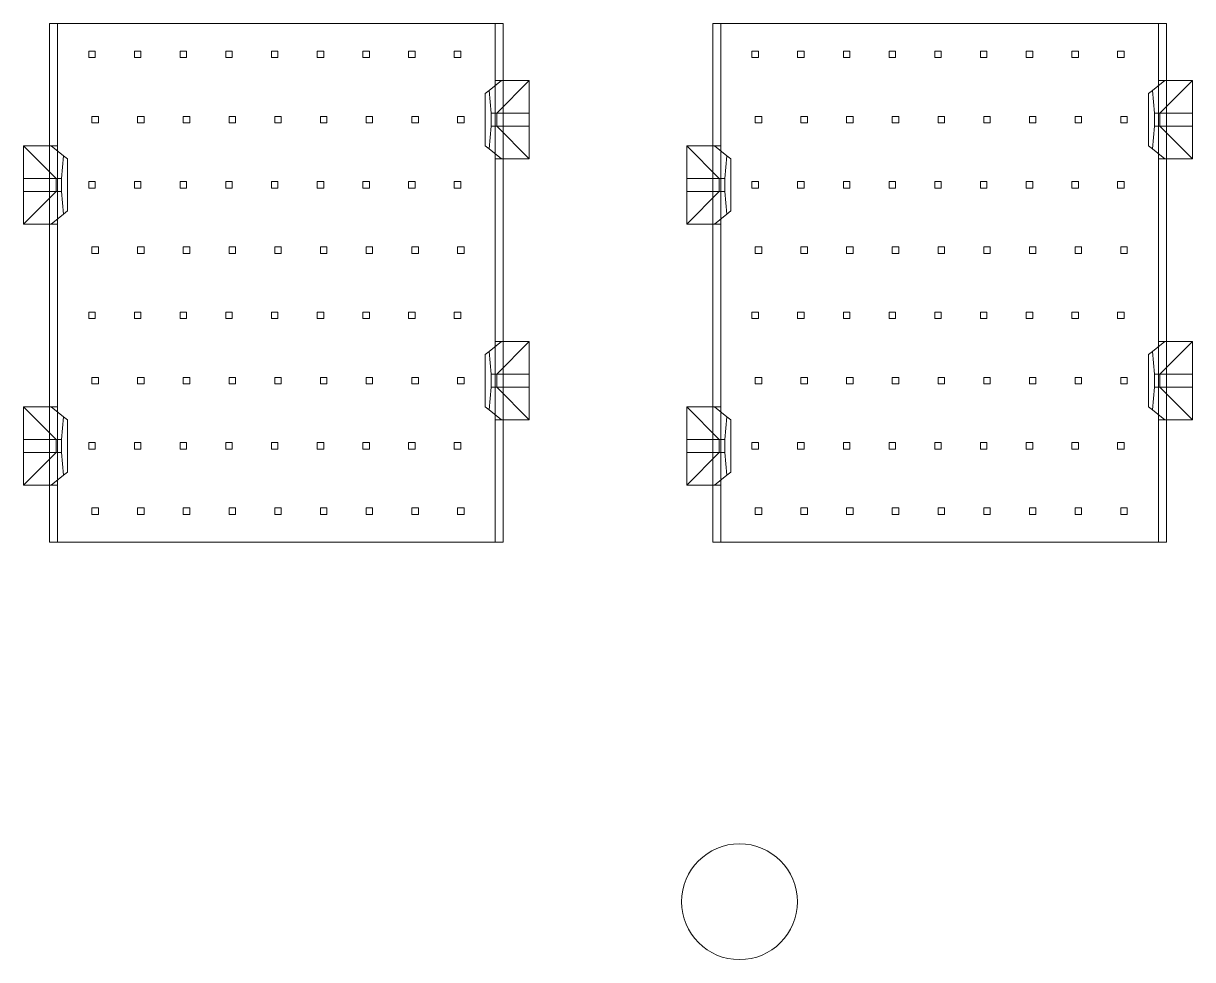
# Model space of a CAD drawing. Header units: millimetres. Extents: x -84 to 500, y -79 to 331.
# Drawn here: x 319.69 to 355.51, y 144.58 to 173.27 of the extents above; entities that cross this region are included whole.
import ezdxf
from ezdxf.lldxf.tags import DXFTag

# ---------------------------------------------------------------- set-up
doc = ezdxf.new("R2010")
doc.units = ezdxf.units.MM
tags = doc.linetypes.add('HIDDEN', pattern=[1.905, 1.27, -0.635]).pattern_tags.tags
tags[6:7] = [DXFTag(74, 4), DXFTag(75, 0), DXFTag(340, '0'), DXFTag(46, 1.0), DXFTag(50, 0.0), DXFTag(44, 0.0), DXFTag(45, 0.0)]
tags[4:5] = [DXFTag(74, 4), DXFTag(75, 0), DXFTag(340, '0'), DXFTag(46, 1.0), DXFTag(50, 0.0), DXFTag(44, 0.0), DXFTag(45, 0.0)]

msp = doc.modelspace()

# ---------------------------------------------------------------- linework, layer by layer
at = {"color": 7, "linetype": 'Continuous', "lineweight": 15}
for p, q in [((320.49, 173.27), (320.49, 169.52)), ((320.74, 173.27), (320.49, 173.27)), ((320.74, 173.27), (320.74, 169.52)), ((334.14, 173.27), (320.74, 173.27)), ((334.14, 171.52), (334.14, 173.27)), ((334.39, 173.27), (334.14, 173.27)), ((334.39, 173.27), (334.39, 171.52)), ((340.81, 173.27), (340.81, 169.52)), ((341.06, 173.27), (340.81, 173.27)), ((341.06, 173.27), (341.06, 169.52)), ((354.46, 173.27), (341.06, 173.27)), ((354.46, 171.52), (354.46, 173.27)), ((354.71, 173.27), (354.46, 173.27)), ((354.71, 173.27), (354.71, 171.52)), ((334.34, 171.52), (333.959, 171.215)), ((334.14, 171.52), (334.34, 171.52)), ((335.19, 171.52), (334.19, 170.52)), ((334.34, 171.52), (335.19, 171.52)), ((335.19, 171.52), (335.19, 170.52)), ((354.66, 171.52), (354.279, 171.215)), ((354.46, 171.52), (354.66, 171.52)), ((355.51, 171.52), (354.51, 170.52)), ((354.66, 171.52), (355.51, 171.52)), ((355.51, 171.52), (355.51, 170.52)), ((333.84, 171.12), (333.959, 171.215)), ((333.84, 169.52), (333.84, 171.12)), ((333.959, 171.215), (334.02, 170.52)), ((354.16, 171.12), (354.279, 171.215)), ((354.16, 169.52), (354.16, 171.12)), ((354.279, 171.215), (354.34, 170.52)), ((334.02, 170.52), (334.02, 170.12)), ((334.19, 170.52), (334.02, 170.52)), ((334.19, 170.12), (334.19, 170.52)), ((335.19, 170.52), (334.19, 170.52)), ((335.19, 170.52), (335.19, 170.12)), ((354.34, 170.52), (354.34, 170.12)), ((354.51, 170.52), (354.34, 170.52)), ((354.51, 170.12), (354.51, 170.52)), ((355.51, 170.52), (354.51, 170.52)), ((355.51, 170.52), (355.51, 170.12)), ((334.02, 170.12), (333.959, 169.425)), ((334.02, 170.12), (334.19, 170.12)), ((334.19, 170.12), (335.19, 169.12)), ((334.19, 170.12), (335.19, 170.12)), ((335.19, 170.12), (335.19, 169.12)), ((354.34, 170.12), (354.279, 169.425)), ((354.34, 170.12), (354.51, 170.12)), ((354.51, 170.12), (355.51, 169.12)), ((354.51, 170.12), (355.51, 170.12)), ((355.51, 170.12), (355.51, 169.12)), ((320.69, 168.52), (319.69, 169.52)), ((319.69, 168.52), (319.69, 169.52)), ((319.69, 169.52), (320.54, 169.52)), ((320.921, 169.215), (320.54, 169.52)), ((320.54, 169.52), (320.74, 169.52)), ((333.959, 169.425), (333.84, 169.52)), ((341.01, 168.52), (340.01, 169.52)), ((340.01, 168.52), (340.01, 169.52)), ((340.01, 169.52), (340.86, 169.52)), ((341.241, 169.215), (340.86, 169.52)), ((340.86, 169.52), (341.06, 169.52)), ((354.279, 169.425), (354.16, 169.52)), ((320.86, 168.52), (320.921, 169.215)), ((320.921, 169.215), (321.04, 169.12)), ((321.04, 169.12), (321.04, 167.52)), ((333.959, 169.425), (334.34, 169.12)), ((334.14, 163.52), (334.14, 169.12)), ((334.34, 169.12), (334.14, 169.12)), ((335.19, 169.12), (334.34, 169.12)), ((334.39, 169.12), (334.39, 163.52)), ((341.18, 168.52), (341.241, 169.215)), ((341.241, 169.215), (341.36, 169.12)), ((341.36, 169.12), (341.36, 167.52)), ((354.279, 169.425), (354.66, 169.12)), ((354.46, 163.52), (354.46, 169.12)), ((354.66, 169.12), (354.46, 169.12)), ((355.51, 169.12), (354.66, 169.12)), ((354.71, 169.12), (354.71, 163.52)), ((319.69, 168.12), (319.69, 168.52)), ((320.69, 168.52), (319.69, 168.52)), ((320.69, 168.52), (320.69, 168.12)), ((320.86, 168.52), (320.69, 168.52)), ((320.86, 168.12), (320.86, 168.52)), ((340.01, 168.12), (340.01, 168.52)), ((341.01, 168.52), (340.01, 168.52)), ((341.01, 168.52), (341.01, 168.12)), ((341.18, 168.52), (341.01, 168.52)), ((341.18, 168.12), (341.18, 168.52)), ((319.69, 167.12), (319.69, 168.12)), ((319.69, 167.12), (320.69, 168.12)), ((319.69, 168.12), (320.69, 168.12)), ((320.69, 168.12), (320.86, 168.12)), ((320.921, 167.425), (320.86, 168.12)), ((340.01, 168.12), (341.01, 168.12)), ((340.01, 167.12), (340.01, 168.12)), ((340.01, 167.12), (341.01, 168.12)), ((341.01, 168.12), (341.18, 168.12)), ((341.241, 167.425), (341.18, 168.12)), ((320.921, 167.425), (320.54, 167.12)), ((321.04, 167.52), (320.921, 167.425)), ((341.241, 167.425), (340.86, 167.12)), ((341.36, 167.52), (341.241, 167.425)), ((320.54, 167.12), (319.69, 167.12)), ((320.49, 161.52), (320.49, 167.12)), ((320.74, 167.12), (320.54, 167.12)), ((320.74, 167.12), (320.74, 161.52)), ((340.86, 167.12), (340.01, 167.12)), ((340.81, 161.52), (340.81, 167.12)), ((341.06, 167.12), (340.86, 167.12)), ((341.06, 167.12), (341.06, 161.52)), ((334.34, 163.52), (333.959, 163.215)), ((334.14, 163.52), (334.34, 163.52)), ((335.19, 163.52), (334.19, 162.52)), ((334.34, 163.52), (335.19, 163.52)), ((335.19, 163.52), (335.19, 162.52)), ((354.66, 163.52), (354.279, 163.215)), ((354.46, 163.52), (354.66, 163.52)), ((355.51, 163.52), (354.51, 162.52)), ((354.66, 163.52), (355.51, 163.52)), ((355.51, 163.52), (355.51, 162.52)), ((333.84, 163.12), (333.959, 163.215)), ((333.84, 161.52), (333.84, 163.12)), ((333.959, 163.215), (334.02, 162.52)), ((354.16, 163.12), (354.279, 163.215)), ((354.16, 161.52), (354.16, 163.12)), ((354.279, 163.215), (354.34, 162.52)), ((334.02, 162.52), (334.02, 162.12)), ((334.19, 162.52), (334.02, 162.52)), ((334.19, 162.12), (334.19, 162.52)), ((335.19, 162.52), (334.19, 162.52)), ((335.19, 162.52), (335.19, 162.12)), ((354.34, 162.52), (354.34, 162.12)), ((354.51, 162.52), (354.34, 162.52)), ((354.51, 162.12), (354.51, 162.52)), ((355.51, 162.52), (354.51, 162.52)), ((355.51, 162.52), (355.51, 162.12)), ((334.02, 162.12), (333.959, 161.425)), ((334.02, 162.12), (334.19, 162.12)), ((334.19, 162.12), (335.19, 162.12)), ((334.19, 162.12), (335.19, 161.12)), ((335.19, 162.12), (335.19, 161.12)), ((354.34, 162.12), (354.279, 161.425)), ((354.34, 162.12), (354.51, 162.12)), ((354.51, 162.12), (355.51, 162.12)), ((354.51, 162.12), (355.51, 161.12)), ((355.51, 162.12), (355.51, 161.12)), ((320.69, 160.52), (319.69, 161.52)), ((319.69, 160.52), (319.69, 161.52)), ((319.69, 161.52), (320.54, 161.52)), ((320.54, 161.52), (320.921, 161.215)), ((320.54, 161.52), (320.74, 161.52)), ((320.86, 160.52), (320.921, 161.215)), ((320.921, 161.215), (321.04, 161.12)), ((333.959, 161.425), (333.84, 161.52)), ((334.34, 161.12), (333.959, 161.425)), ((340.01, 161.52), (340.86, 161.52)), ((341.01, 160.52), (340.01, 161.52)), ((340.01, 160.52), (340.01, 161.52)), ((340.86, 161.52), (341.241, 161.215)), ((340.86, 161.52), (341.06, 161.52)), ((341.18, 160.52), (341.241, 161.215)), ((341.241, 161.215), (341.36, 161.12)), ((354.279, 161.425), (354.16, 161.52)), ((354.66, 161.12), (354.279, 161.425)), ((321.04, 161.12), (321.04, 159.52)), ((334.14, 157.37), (334.14, 161.12)), ((334.34, 161.12), (334.14, 161.12)), ((335.19, 161.12), (334.34, 161.12)), ((334.39, 161.12), (334.39, 157.37)), ((341.36, 161.12), (341.36, 159.52)), ((354.46, 157.37), (354.46, 161.12)), ((354.66, 161.12), (354.46, 161.12)), ((355.51, 161.12), (354.66, 161.12)), ((354.71, 161.12), (354.71, 157.37)), ((319.69, 160.12), (319.69, 160.52)), ((320.69, 160.52), (319.69, 160.52)), ((320.86, 160.52), (320.69, 160.52)), ((320.69, 160.52), (320.69, 160.12)), ((320.86, 160.12), (320.86, 160.52)), ((340.01, 160.12), (340.01, 160.52)), ((341.01, 160.52), (340.01, 160.52)), ((341.18, 160.52), (341.01, 160.52)), ((341.01, 160.52), (341.01, 160.12)), ((341.18, 160.12), (341.18, 160.52)), ((319.69, 159.12), (320.69, 160.12)), ((319.69, 159.12), (319.69, 160.12)), ((319.69, 160.12), (320.69, 160.12)), ((320.69, 160.12), (320.86, 160.12)), ((320.921, 159.425), (320.86, 160.12)), ((340.01, 159.12), (341.01, 160.12)), ((340.01, 160.12), (341.01, 160.12)), ((340.01, 159.12), (340.01, 160.12)), ((341.01, 160.12), (341.18, 160.12)), ((341.241, 159.425), (341.18, 160.12)), ((320.54, 159.12), (320.921, 159.425)), ((321.04, 159.52), (320.921, 159.425)), ((340.86, 159.12), (341.241, 159.425)), ((341.36, 159.52), (341.241, 159.425)), ((320.54, 159.12), (319.69, 159.12)), ((320.49, 157.37), (320.49, 159.12)), ((320.74, 159.12), (320.54, 159.12)), ((320.74, 159.12), (320.74, 157.37)), ((340.86, 159.12), (340.01, 159.12)), ((340.81, 157.37), (340.81, 159.12)), ((341.06, 159.12), (340.86, 159.12)), ((341.06, 159.12), (341.06, 157.37)), ((320.49, 157.37), (320.74, 157.37)), ((320.74, 157.37), (334.14, 157.37)), ((334.39, 157.37), (334.14, 157.37)), ((340.81, 157.37), (341.06, 157.37)), ((341.06, 157.37), (354.46, 157.37)), ((354.71, 157.37), (354.46, 157.37))]:
    msp.add_line(p, q, dxfattribs=at)
at = {"color": 7, "linetype": 'HIDDEN', "lineweight": 0}
for p, q in [((321.69, 172.42), (321.69, 172.22)), ((321.69, 172.42), (321.89, 172.42)), ((321.89, 172.42), (321.89, 172.22)), ((323.09, 172.42), (323.09, 172.22)), ((323.09, 172.42), (323.29, 172.42)), ((323.29, 172.42), (323.29, 172.22)), ((324.49, 172.42), (324.49, 172.22)), ((324.49, 172.42), (324.69, 172.42)), ((324.69, 172.42), (324.69, 172.22)), ((325.89, 172.42), (325.89, 172.22)), ((325.89, 172.42), (326.09, 172.42)), ((326.09, 172.42), (326.09, 172.22)), ((327.29, 172.42), (327.29, 172.22)), ((327.29, 172.42), (327.49, 172.42)), ((327.49, 172.42), (327.49, 172.22)), ((328.69, 172.42), (328.69, 172.22)), ((328.69, 172.42), (328.89, 172.42)), ((328.89, 172.42), (328.89, 172.22)), ((330.09, 172.42), (330.09, 172.22)), ((330.09, 172.42), (330.29, 172.42)), ((330.29, 172.42), (330.29, 172.22)), ((331.49, 172.42), (331.49, 172.22)), ((331.49, 172.42), (331.69, 172.42)), ((331.69, 172.42), (331.69, 172.22)), ((332.89, 172.42), (332.89, 172.22)), ((332.89, 172.42), (333.09, 172.42)), ((333.09, 172.42), (333.09, 172.22)), ((342.01, 172.42), (342.21, 172.42)), ((342.01, 172.42), (342.01, 172.22)), ((342.21, 172.42), (342.21, 172.22)), ((343.41, 172.42), (343.41, 172.22)), ((343.41, 172.42), (343.61, 172.42)), ((343.61, 172.42), (343.61, 172.22)), ((344.81, 172.42), (345.01, 172.42)), ((344.81, 172.42), (344.81, 172.22)), ((345.01, 172.42), (345.01, 172.22)), ((346.21, 172.42), (346.41, 172.42)), ((346.21, 172.42), (346.21, 172.22)), ((346.41, 172.42), (346.41, 172.22)), ((347.61, 172.42), (347.61, 172.22)), ((347.61, 172.42), (347.81, 172.42)), ((347.81, 172.42), (347.81, 172.22)), ((349.01, 172.42), (349.01, 172.22)), ((349.01, 172.42), (349.21, 172.42)), ((349.21, 172.42), (349.21, 172.22)), ((350.41, 172.42), (350.61, 172.42)), ((350.41, 172.42), (350.41, 172.22)), ((350.61, 172.42), (350.61, 172.22)), ((351.81, 172.42), (351.81, 172.22)), ((351.81, 172.42), (352.01, 172.42)), ((352.01, 172.42), (352.01, 172.22)), ((353.21, 172.42), (353.21, 172.22)), ((353.21, 172.42), (353.41, 172.42)), ((353.41, 172.42), (353.41, 172.22)), ((321.89, 172.22), (321.69, 172.22)), ((323.29, 172.22), (323.09, 172.22)), ((324.69, 172.22), (324.49, 172.22)), ((326.09, 172.22), (325.89, 172.22)), ((327.49, 172.22), (327.29, 172.22)), ((328.89, 172.22), (328.69, 172.22)), ((330.29, 172.22), (330.09, 172.22)), ((331.69, 172.22), (331.49, 172.22)), ((333.09, 172.22), (332.89, 172.22)), ((342.21, 172.22), (342.01, 172.22)), ((343.61, 172.22), (343.41, 172.22)), ((345.01, 172.22), (344.81, 172.22)), ((346.41, 172.22), (346.21, 172.22)), ((347.81, 172.22), (347.61, 172.22)), ((349.21, 172.22), (349.01, 172.22)), ((350.61, 172.22), (350.41, 172.22)), ((352.01, 172.22), (351.81, 172.22)), ((353.41, 172.22), (353.21, 172.22)), ((334.14, 169.12), (334.14, 171.52)), ((334.39, 171.52), (334.39, 169.12)), ((354.46, 169.12), (354.46, 171.52)), ((354.71, 171.52), (354.71, 169.12)), ((321.79, 170.42), (321.99, 170.42)), ((321.79, 170.22), (321.79, 170.42)), ((321.79, 170.22), (321.99, 170.22)), ((321.99, 170.42), (321.99, 170.22)), ((323.19, 170.22), (323.19, 170.42)), ((323.19, 170.42), (323.39, 170.42)), ((323.19, 170.22), (323.39, 170.22)), ((323.39, 170.42), (323.39, 170.22)), ((324.59, 170.22), (324.59, 170.42)), ((324.59, 170.42), (324.79, 170.42)), ((324.59, 170.22), (324.79, 170.22)), ((324.79, 170.42), (324.79, 170.22)), ((325.99, 170.22), (325.99, 170.42)), ((325.99, 170.42), (326.19, 170.42)), ((325.99, 170.22), (326.19, 170.22)), ((326.19, 170.42), (326.19, 170.22)), ((327.39, 170.22), (327.39, 170.42)), ((327.39, 170.42), (327.59, 170.42)), ((327.39, 170.22), (327.59, 170.22)), ((327.59, 170.42), (327.59, 170.22)), ((328.79, 170.22), (328.79, 170.42)), ((328.79, 170.42), (328.99, 170.42)), ((328.79, 170.22), (328.99, 170.22)), ((328.99, 170.42), (328.99, 170.22)), ((330.19, 170.42), (330.39, 170.42)), ((330.19, 170.22), (330.19, 170.42)), ((330.19, 170.22), (330.39, 170.22)), ((330.39, 170.42), (330.39, 170.22)), ((331.59, 170.42), (331.79, 170.42)), ((331.59, 170.22), (331.59, 170.42)), ((331.59, 170.22), (331.79, 170.22)), ((331.79, 170.42), (331.79, 170.22)), ((332.99, 170.42), (333.19, 170.42)), ((332.99, 170.22), (332.99, 170.42)), ((332.99, 170.22), (333.19, 170.22)), ((333.19, 170.42), (333.19, 170.22)), ((342.11, 170.22), (342.11, 170.42)), ((342.11, 170.42), (342.31, 170.42)), ((342.11, 170.22), (342.31, 170.22)), ((342.31, 170.42), (342.31, 170.22)), ((343.51, 170.42), (343.71, 170.42)), ((343.51, 170.22), (343.51, 170.42)), ((343.51, 170.22), (343.71, 170.22)), ((343.71, 170.42), (343.71, 170.22)), ((344.91, 170.22), (344.91, 170.42)), ((344.91, 170.42), (345.11, 170.42)), ((344.91, 170.22), (345.11, 170.22)), ((345.11, 170.42), (345.11, 170.22)), ((346.31, 170.42), (346.51, 170.42)), ((346.31, 170.22), (346.31, 170.42)), ((346.31, 170.22), (346.51, 170.22)), ((346.51, 170.42), (346.51, 170.22)), ((347.71, 170.22), (347.71, 170.42)), ((347.71, 170.42), (347.91, 170.42)), ((347.71, 170.22), (347.91, 170.22)), ((347.91, 170.42), (347.91, 170.22)), ((349.11, 170.22), (349.11, 170.42)), ((349.11, 170.42), (349.31, 170.42)), ((349.11, 170.22), (349.31, 170.22)), ((349.31, 170.42), (349.31, 170.22)), ((350.51, 170.42), (350.71, 170.42)), ((350.51, 170.22), (350.51, 170.42)), ((350.51, 170.22), (350.71, 170.22)), ((350.71, 170.42), (350.71, 170.22)), ((351.91, 170.22), (351.91, 170.42)), ((351.91, 170.42), (352.11, 170.42)), ((351.91, 170.22), (352.11, 170.22)), ((352.11, 170.42), (352.11, 170.22)), ((353.31, 170.42), (353.51, 170.42)), ((353.31, 170.22), (353.31, 170.42)), ((353.31, 170.22), (353.51, 170.22)), ((353.51, 170.42), (353.51, 170.22)), ((320.49, 167.12), (320.49, 169.52)), ((320.74, 167.12), (320.74, 169.52)), ((340.81, 167.12), (340.81, 169.52)), ((341.06, 167.12), (341.06, 169.52)), ((321.69, 168.42), (321.89, 168.42)), ((321.69, 168.42), (321.69, 168.22)), ((321.89, 168.42), (321.89, 168.22)), ((323.09, 168.42), (323.09, 168.22)), ((323.09, 168.42), (323.29, 168.42)), ((323.29, 168.42), (323.29, 168.22)), ((324.49, 168.42), (324.49, 168.22)), ((324.49, 168.42), (324.69, 168.42)), ((324.69, 168.42), (324.69, 168.22)), ((325.89, 168.42), (325.89, 168.22)), ((325.89, 168.42), (326.09, 168.42)), ((326.09, 168.42), (326.09, 168.22)), ((327.29, 168.42), (327.49, 168.42)), ((327.29, 168.42), (327.29, 168.22)), ((327.49, 168.42), (327.49, 168.22)), ((328.69, 168.42), (328.69, 168.22)), ((328.69, 168.42), (328.89, 168.42)), ((328.89, 168.42), (328.89, 168.22)), ((330.09, 168.42), (330.09, 168.22)), ((330.09, 168.42), (330.29, 168.42)), ((330.29, 168.42), (330.29, 168.22)), ((331.49, 168.42), (331.49, 168.22)), ((331.49, 168.42), (331.69, 168.42)), ((331.69, 168.42), (331.69, 168.22)), ((332.89, 168.42), (332.89, 168.22)), ((332.89, 168.42), (333.09, 168.42)), ((333.09, 168.42), (333.09, 168.22)), ((342.01, 168.42), (342.21, 168.42)), ((342.01, 168.42), (342.01, 168.22)), ((342.21, 168.42), (342.21, 168.22)), ((343.41, 168.42), (343.41, 168.22)), ((343.41, 168.42), (343.61, 168.42)), ((343.61, 168.42), (343.61, 168.22)), ((344.81, 168.42), (344.81, 168.22)), ((344.81, 168.42), (345.01, 168.42)), ((345.01, 168.42), (345.01, 168.22)), ((346.21, 168.42), (346.21, 168.22)), ((346.21, 168.42), (346.41, 168.42)), ((346.41, 168.42), (346.41, 168.22)), ((347.61, 168.42), (347.61, 168.22)), ((347.61, 168.42), (347.81, 168.42)), ((347.81, 168.42), (347.81, 168.22)), ((349.01, 168.42), (349.01, 168.22)), ((349.01, 168.42), (349.21, 168.42)), ((349.21, 168.42), (349.21, 168.22)), ((350.41, 168.42), (350.41, 168.22)), ((350.41, 168.42), (350.61, 168.42)), ((350.61, 168.42), (350.61, 168.22)), ((351.81, 168.42), (351.81, 168.22)), ((351.81, 168.42), (352.01, 168.42)), ((352.01, 168.42), (352.01, 168.22)), ((353.21, 168.42), (353.21, 168.22)), ((353.21, 168.42), (353.41, 168.42)), ((353.41, 168.42), (353.41, 168.22)), ((321.89, 168.22), (321.69, 168.22)), ((323.29, 168.22), (323.09, 168.22)), ((324.69, 168.22), (324.49, 168.22)), ((326.09, 168.22), (325.89, 168.22)), ((327.49, 168.22), (327.29, 168.22)), ((328.89, 168.22), (328.69, 168.22)), ((330.29, 168.22), (330.09, 168.22)), ((331.69, 168.22), (331.49, 168.22)), ((333.09, 168.22), (332.89, 168.22)), ((342.21, 168.22), (342.01, 168.22)), ((343.61, 168.22), (343.41, 168.22)), ((345.01, 168.22), (344.81, 168.22)), ((346.41, 168.22), (346.21, 168.22)), ((347.81, 168.22), (347.61, 168.22)), ((349.21, 168.22), (349.01, 168.22)), ((350.61, 168.22), (350.41, 168.22)), ((352.01, 168.22), (351.81, 168.22)), ((353.41, 168.22), (353.21, 168.22)), ((321.79, 166.22), (321.79, 166.42)), ((321.79, 166.42), (321.99, 166.42)), ((321.79, 166.22), (321.99, 166.22)), ((321.99, 166.42), (321.99, 166.22)), ((323.19, 166.22), (323.19, 166.42)), ((323.19, 166.42), (323.39, 166.42)), ((323.19, 166.22), (323.39, 166.22)), ((323.39, 166.42), (323.39, 166.22)), ((324.59, 166.42), (324.79, 166.42)), ((324.59, 166.22), (324.59, 166.42)), ((324.59, 166.22), (324.79, 166.22)), ((324.79, 166.42), (324.79, 166.22)), ((325.99, 166.42), (326.19, 166.42)), ((325.99, 166.22), (325.99, 166.42)), ((325.99, 166.22), (326.19, 166.22)), ((326.19, 166.42), (326.19, 166.22)), ((327.39, 166.42), (327.59, 166.42)), ((327.39, 166.22), (327.39, 166.42)), ((327.39, 166.22), (327.59, 166.22)), ((327.59, 166.42), (327.59, 166.22)), ((328.79, 166.22), (328.79, 166.42)), ((328.79, 166.42), (328.99, 166.42)), ((328.79, 166.22), (328.99, 166.22)), ((328.99, 166.42), (328.99, 166.22)), ((330.19, 166.22), (330.19, 166.42)), ((330.19, 166.42), (330.39, 166.42)), ((330.19, 166.22), (330.39, 166.22)), ((330.39, 166.42), (330.39, 166.22)), ((331.59, 166.22), (331.59, 166.42)), ((331.59, 166.42), (331.79, 166.42)), ((331.59, 166.22), (331.79, 166.22)), ((331.79, 166.42), (331.79, 166.22)), ((332.99, 166.22), (332.99, 166.42)), ((332.99, 166.42), (333.19, 166.42)), ((332.99, 166.22), (333.19, 166.22)), ((333.19, 166.42), (333.19, 166.22)), ((342.11, 166.42), (342.31, 166.42)), ((342.11, 166.22), (342.11, 166.42)), ((342.11, 166.22), (342.31, 166.22)), ((342.31, 166.42), (342.31, 166.22)), ((343.51, 166.22), (343.51, 166.42)), ((343.51, 166.42), (343.71, 166.42)), ((343.51, 166.22), (343.71, 166.22)), ((343.71, 166.42), (343.71, 166.22)), ((344.91, 166.42), (345.11, 166.42)), ((344.91, 166.22), (344.91, 166.42)), ((344.91, 166.22), (345.11, 166.22)), ((345.11, 166.42), (345.11, 166.22)), ((346.31, 166.22), (346.31, 166.42)), ((346.31, 166.42), (346.51, 166.42)), ((346.31, 166.22), (346.51, 166.22)), ((346.51, 166.42), (346.51, 166.22)), ((347.71, 166.22), (347.71, 166.42)), ((347.71, 166.42), (347.91, 166.42)), ((347.71, 166.22), (347.91, 166.22)), ((347.91, 166.42), (347.91, 166.22)), ((349.11, 166.22), (349.11, 166.42)), ((349.11, 166.42), (349.31, 166.42)), ((349.11, 166.22), (349.31, 166.22)), ((349.31, 166.42), (349.31, 166.22)), ((350.51, 166.22), (350.51, 166.42)), ((350.51, 166.42), (350.71, 166.42)), ((350.51, 166.22), (350.71, 166.22)), ((350.71, 166.42), (350.71, 166.22)), ((351.91, 166.22), (351.91, 166.42)), ((351.91, 166.42), (352.11, 166.42)), ((351.91, 166.22), (352.11, 166.22)), ((352.11, 166.42), (352.11, 166.22)), ((353.31, 166.22), (353.31, 166.42)), ((353.31, 166.42), (353.51, 166.42)), ((353.31, 166.22), (353.51, 166.22)), ((353.51, 166.42), (353.51, 166.22)), ((321.69, 164.42), (321.69, 164.22)), ((321.69, 164.42), (321.89, 164.42)), ((321.89, 164.42), (321.89, 164.22)), ((323.09, 164.42), (323.09, 164.22)), ((323.09, 164.42), (323.29, 164.42)), ((323.29, 164.42), (323.29, 164.22)), ((324.49, 164.42), (324.49, 164.22)), ((324.49, 164.42), (324.69, 164.42)), ((324.69, 164.42), (324.69, 164.22)), ((325.89, 164.42), (325.89, 164.22)), ((325.89, 164.42), (326.09, 164.42)), ((326.09, 164.42), (326.09, 164.22)), ((327.29, 164.42), (327.29, 164.22)), ((327.29, 164.42), (327.49, 164.42)), ((327.49, 164.42), (327.49, 164.22)), ((328.69, 164.42), (328.69, 164.22)), ((328.69, 164.42), (328.89, 164.42)), ((328.89, 164.42), (328.89, 164.22)), ((330.09, 164.42), (330.09, 164.22)), ((330.09, 164.42), (330.29, 164.42)), ((330.29, 164.42), (330.29, 164.22)), ((331.49, 164.42), (331.49, 164.22)), ((331.49, 164.42), (331.69, 164.42)), ((331.69, 164.42), (331.69, 164.22)), ((332.89, 164.42), (332.89, 164.22)), ((332.89, 164.42), (333.09, 164.42)), ((333.09, 164.42), (333.09, 164.22)), ((342.01, 164.42), (342.21, 164.42)), ((342.01, 164.42), (342.01, 164.22)), ((342.21, 164.42), (342.21, 164.22)), ((343.41, 164.42), (343.41, 164.22)), ((343.41, 164.42), (343.61, 164.42)), ((343.61, 164.42), (343.61, 164.22)), ((344.81, 164.42), (345.01, 164.42)), ((344.81, 164.42), (344.81, 164.22)), ((345.01, 164.42), (345.01, 164.22)), ((346.21, 164.42), (346.21, 164.22)), ((346.21, 164.42), (346.41, 164.42)), ((346.41, 164.42), (346.41, 164.22)), ((347.61, 164.42), (347.61, 164.22)), ((347.61, 164.42), (347.81, 164.42)), ((347.81, 164.42), (347.81, 164.22)), ((349.01, 164.42), (349.01, 164.22)), ((349.01, 164.42), (349.21, 164.42)), ((349.21, 164.42), (349.21, 164.22)), ((350.41, 164.42), (350.61, 164.42)), ((350.41, 164.42), (350.41, 164.22)), ((350.61, 164.42), (350.61, 164.22)), ((351.81, 164.42), (351.81, 164.22)), ((351.81, 164.42), (352.01, 164.42)), ((352.01, 164.42), (352.01, 164.22)), ((353.21, 164.42), (353.41, 164.42)), ((353.21, 164.42), (353.21, 164.22)), ((353.41, 164.42), (353.41, 164.22)), ((321.89, 164.22), (321.69, 164.22)), ((323.29, 164.22), (323.09, 164.22)), ((324.69, 164.22), (324.49, 164.22)), ((326.09, 164.22), (325.89, 164.22)), ((327.49, 164.22), (327.29, 164.22)), ((328.89, 164.22), (328.69, 164.22)), ((330.29, 164.22), (330.09, 164.22)), ((331.69, 164.22), (331.49, 164.22)), ((333.09, 164.22), (332.89, 164.22)), ((342.21, 164.22), (342.01, 164.22)), ((343.61, 164.22), (343.41, 164.22)), ((345.01, 164.22), (344.81, 164.22)), ((346.41, 164.22), (346.21, 164.22)), ((347.81, 164.22), (347.61, 164.22)), ((349.21, 164.22), (349.01, 164.22)), ((350.61, 164.22), (350.41, 164.22)), ((352.01, 164.22), (351.81, 164.22)), ((353.41, 164.22), (353.21, 164.22)), ((334.14, 161.12), (334.14, 163.52)), ((334.39, 163.52), (334.39, 161.12)), ((354.46, 161.12), (354.46, 163.52)), ((354.71, 163.52), (354.71, 161.12)), ((321.79, 162.42), (321.99, 162.42)), ((321.79, 162.22), (321.79, 162.42)), ((321.99, 162.42), (321.99, 162.22)), ((323.19, 162.22), (323.19, 162.42)), ((323.19, 162.42), (323.39, 162.42)), ((323.39, 162.42), (323.39, 162.22)), ((324.59, 162.22), (324.59, 162.42)), ((324.59, 162.42), (324.79, 162.42)), ((324.79, 162.42), (324.79, 162.22)), ((325.99, 162.22), (325.99, 162.42)), ((325.99, 162.42), (326.19, 162.42)), ((326.19, 162.42), (326.19, 162.22)), ((327.39, 162.22), (327.39, 162.42)), ((327.39, 162.42), (327.59, 162.42)), ((327.59, 162.42), (327.59, 162.22)), ((328.79, 162.22), (328.79, 162.42)), ((328.79, 162.42), (328.99, 162.42)), ((328.99, 162.42), (328.99, 162.22)), ((330.19, 162.42), (330.39, 162.42)), ((330.19, 162.22), (330.19, 162.42)), ((330.39, 162.42), (330.39, 162.22)), ((331.59, 162.42), (331.79, 162.42)), ((331.59, 162.22), (331.59, 162.42)), ((331.79, 162.42), (331.79, 162.22)), ((332.99, 162.22), (332.99, 162.42)), ((332.99, 162.42), (333.19, 162.42)), ((333.19, 162.42), (333.19, 162.22)), ((342.11, 162.42), (342.31, 162.42)), ((342.11, 162.22), (342.11, 162.42)), ((342.31, 162.42), (342.31, 162.22)), ((343.51, 162.22), (343.51, 162.42)), ((343.51, 162.42), (343.71, 162.42)), ((343.71, 162.42), (343.71, 162.22)), ((344.91, 162.42), (345.11, 162.42)), ((344.91, 162.22), (344.91, 162.42)), ((345.11, 162.42), (345.11, 162.22)), ((346.31, 162.22), (346.31, 162.42)), ((346.31, 162.42), (346.51, 162.42)), ((346.51, 162.42), (346.51, 162.22)), ((347.71, 162.22), (347.71, 162.42)), ((347.71, 162.42), (347.91, 162.42)), ((347.91, 162.42), (347.91, 162.22)), ((349.11, 162.42), (349.31, 162.42)), ((349.11, 162.22), (349.11, 162.42)), ((349.31, 162.42), (349.31, 162.22)), ((350.51, 162.42), (350.71, 162.42)), ((350.51, 162.22), (350.51, 162.42)), ((350.71, 162.42), (350.71, 162.22)), ((351.91, 162.42), (352.11, 162.42)), ((351.91, 162.22), (351.91, 162.42)), ((352.11, 162.42), (352.11, 162.22)), ((353.31, 162.42), (353.51, 162.42)), ((353.31, 162.22), (353.31, 162.42)), ((353.51, 162.42), (353.51, 162.22)), ((321.79, 162.22), (321.99, 162.22)), ((323.19, 162.22), (323.39, 162.22)), ((324.59, 162.22), (324.79, 162.22)), ((325.99, 162.22), (326.19, 162.22)), ((327.39, 162.22), (327.59, 162.22)), ((328.79, 162.22), (328.99, 162.22)), ((330.19, 162.22), (330.39, 162.22)), ((331.59, 162.22), (331.79, 162.22)), ((332.99, 162.22), (333.19, 162.22)), ((342.11, 162.22), (342.31, 162.22)), ((343.51, 162.22), (343.71, 162.22)), ((344.91, 162.22), (345.11, 162.22)), ((346.31, 162.22), (346.51, 162.22)), ((347.71, 162.22), (347.91, 162.22)), ((349.11, 162.22), (349.31, 162.22)), ((350.51, 162.22), (350.71, 162.22)), ((351.91, 162.22), (352.11, 162.22)), ((353.31, 162.22), (353.51, 162.22)), ((320.49, 159.12), (320.49, 161.52)), ((320.74, 159.12), (320.74, 161.52)), ((340.81, 159.12), (340.81, 161.52)), ((341.06, 159.12), (341.06, 161.52)), ((321.69, 160.42), (321.69, 160.22)), ((321.69, 160.42), (321.89, 160.42)), ((321.89, 160.22), (321.69, 160.22)), ((321.89, 160.42), (321.89, 160.22)), ((323.09, 160.42), (323.09, 160.22)), ((323.09, 160.42), (323.29, 160.42)), ((323.29, 160.22), (323.09, 160.22)), ((323.29, 160.42), (323.29, 160.22)), ((324.49, 160.42), (324.49, 160.22)), ((324.49, 160.42), (324.69, 160.42)), ((324.69, 160.22), (324.49, 160.22)), ((324.69, 160.42), (324.69, 160.22)), ((325.89, 160.42), (325.89, 160.22)), ((325.89, 160.42), (326.09, 160.42)), ((326.09, 160.22), (325.89, 160.22)), ((326.09, 160.42), (326.09, 160.22)), ((327.29, 160.42), (327.29, 160.22)), ((327.29, 160.42), (327.49, 160.42)), ((327.49, 160.22), (327.29, 160.22)), ((327.49, 160.42), (327.49, 160.22)), ((328.69, 160.42), (328.69, 160.22)), ((328.69, 160.42), (328.89, 160.42)), ((328.89, 160.22), (328.69, 160.22)), ((328.89, 160.42), (328.89, 160.22)), ((330.09, 160.42), (330.09, 160.22)), ((330.09, 160.42), (330.29, 160.42)), ((330.29, 160.22), (330.09, 160.22)), ((330.29, 160.42), (330.29, 160.22)), ((331.49, 160.42), (331.49, 160.22)), ((331.49, 160.42), (331.69, 160.42)), ((331.69, 160.22), (331.49, 160.22)), ((331.69, 160.42), (331.69, 160.22)), ((332.89, 160.42), (332.89, 160.22)), ((332.89, 160.42), (333.09, 160.42)), ((333.09, 160.22), (332.89, 160.22)), ((333.09, 160.42), (333.09, 160.22)), ((342.01, 160.42), (342.01, 160.22)), ((342.01, 160.42), (342.21, 160.42)), ((342.21, 160.22), (342.01, 160.22)), ((342.21, 160.42), (342.21, 160.22)), ((343.41, 160.42), (343.61, 160.42)), ((343.41, 160.42), (343.41, 160.22)), ((343.61, 160.22), (343.41, 160.22)), ((343.61, 160.42), (343.61, 160.22)), ((344.81, 160.42), (345.01, 160.42)), ((344.81, 160.42), (344.81, 160.22)), ((345.01, 160.22), (344.81, 160.22)), ((345.01, 160.42), (345.01, 160.22)), ((346.21, 160.42), (346.21, 160.22)), ((346.21, 160.42), (346.41, 160.42)), ((346.41, 160.22), (346.21, 160.22)), ((346.41, 160.42), (346.41, 160.22)), ((347.61, 160.42), (347.61, 160.22)), ((347.61, 160.42), (347.81, 160.42)), ((347.81, 160.22), (347.61, 160.22)), ((347.81, 160.42), (347.81, 160.22)), ((349.01, 160.42), (349.01, 160.22)), ((349.01, 160.42), (349.21, 160.42)), ((349.21, 160.22), (349.01, 160.22)), ((349.21, 160.42), (349.21, 160.22)), ((350.41, 160.42), (350.41, 160.22)), ((350.41, 160.42), (350.61, 160.42)), ((350.61, 160.22), (350.41, 160.22)), ((350.61, 160.42), (350.61, 160.22)), ((351.81, 160.42), (351.81, 160.22)), ((351.81, 160.42), (352.01, 160.42)), ((352.01, 160.22), (351.81, 160.22)), ((352.01, 160.42), (352.01, 160.22)), ((353.21, 160.42), (353.21, 160.22)), ((353.21, 160.42), (353.41, 160.42)), ((353.41, 160.22), (353.21, 160.22)), ((353.41, 160.42), (353.41, 160.22)), ((321.79, 158.22), (321.79, 158.42)), ((321.79, 158.42), (321.99, 158.42)), ((321.99, 158.42), (321.99, 158.22)), ((323.19, 158.22), (323.19, 158.42)), ((323.19, 158.42), (323.39, 158.42)), ((323.39, 158.42), (323.39, 158.22)), ((324.59, 158.42), (324.79, 158.42)), ((324.59, 158.22), (324.59, 158.42)), ((324.79, 158.42), (324.79, 158.22)), ((325.99, 158.42), (326.19, 158.42)), ((325.99, 158.22), (325.99, 158.42)), ((326.19, 158.42), (326.19, 158.22)), ((327.39, 158.42), (327.59, 158.42)), ((327.39, 158.22), (327.39, 158.42)), ((327.59, 158.42), (327.59, 158.22)), ((328.79, 158.42), (328.99, 158.42)), ((328.79, 158.22), (328.79, 158.42)), ((328.99, 158.42), (328.99, 158.22)), ((330.19, 158.42), (330.39, 158.42)), ((330.19, 158.22), (330.19, 158.42)), ((330.39, 158.42), (330.39, 158.22)), ((331.59, 158.42), (331.79, 158.42)), ((331.59, 158.22), (331.59, 158.42)), ((331.79, 158.42), (331.79, 158.22)), ((332.99, 158.42), (333.19, 158.42)), ((332.99, 158.22), (332.99, 158.42)), ((333.19, 158.42), (333.19, 158.22)), ((342.11, 158.42), (342.31, 158.42)), ((342.11, 158.22), (342.11, 158.42)), ((342.31, 158.42), (342.31, 158.22)), ((343.51, 158.42), (343.71, 158.42)), ((343.51, 158.22), (343.51, 158.42)), ((343.71, 158.42), (343.71, 158.22)), ((344.91, 158.42), (345.11, 158.42)), ((344.91, 158.22), (344.91, 158.42)), ((345.11, 158.42), (345.11, 158.22)), ((346.31, 158.42), (346.51, 158.42)), ((346.31, 158.22), (346.31, 158.42)), ((346.51, 158.42), (346.51, 158.22)), ((347.71, 158.42), (347.91, 158.42)), ((347.71, 158.22), (347.71, 158.42)), ((347.91, 158.42), (347.91, 158.22)), ((349.11, 158.42), (349.31, 158.42)), ((349.11, 158.22), (349.11, 158.42)), ((349.31, 158.42), (349.31, 158.22)), ((350.51, 158.42), (350.71, 158.42)), ((350.51, 158.22), (350.51, 158.42)), ((350.71, 158.42), (350.71, 158.22)), ((351.91, 158.42), (352.11, 158.42)), ((351.91, 158.22), (351.91, 158.42)), ((352.11, 158.42), (352.11, 158.22)), ((353.31, 158.42), (353.51, 158.42)), ((353.31, 158.22), (353.31, 158.42)), ((353.51, 158.42), (353.51, 158.22)), ((321.79, 158.22), (321.99, 158.22)), ((323.19, 158.22), (323.39, 158.22)), ((324.59, 158.22), (324.79, 158.22)), ((325.99, 158.22), (326.19, 158.22)), ((327.39, 158.22), (327.59, 158.22)), ((328.79, 158.22), (328.99, 158.22)), ((330.19, 158.22), (330.39, 158.22)), ((331.59, 158.22), (331.79, 158.22)), ((332.99, 158.22), (333.19, 158.22)), ((342.11, 158.22), (342.31, 158.22)), ((343.51, 158.22), (343.71, 158.22)), ((344.91, 158.22), (345.11, 158.22)), ((346.31, 158.22), (346.51, 158.22)), ((347.71, 158.22), (347.91, 158.22)), ((349.11, 158.22), (349.31, 158.22)), ((350.51, 158.22), (350.71, 158.22)), ((351.91, 158.22), (352.11, 158.22)), ((353.31, 158.22), (353.51, 158.22))]:
    msp.add_line(p, q, dxfattribs=at)
at = {"color": 7, "linetype": 'Continuous', "lineweight": 15}
msp.add_circle((341.63, 146.35), 1.775, dxfattribs=at)

doc.saveas('drawing.dxf')
